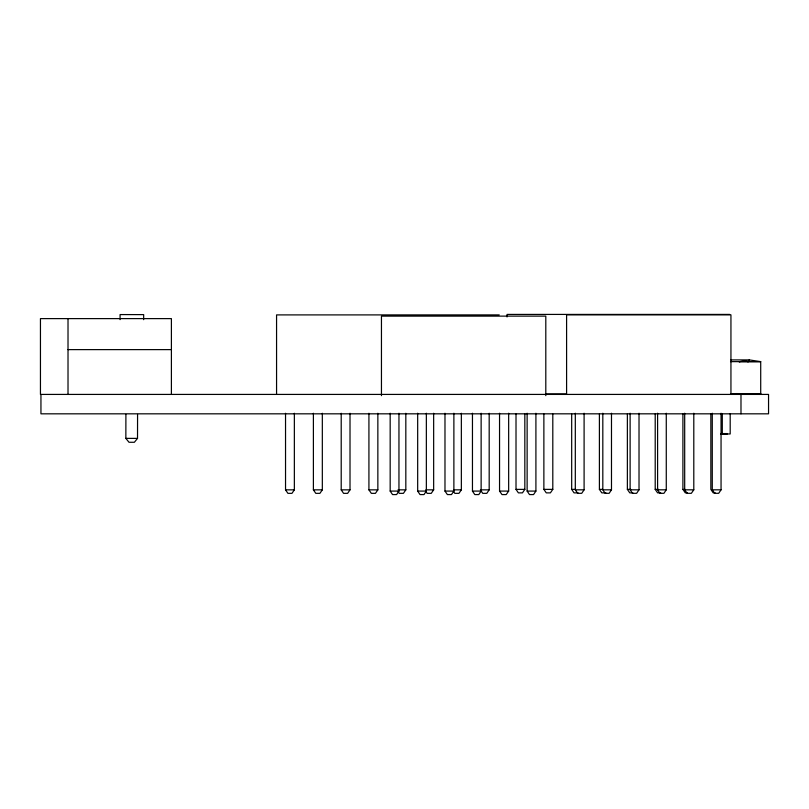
<?xml version="1.0" encoding="UTF-8"?>
<svg xmlns="http://www.w3.org/2000/svg" width="809" height="809" viewBox="0 0 809 809"><rect width="100%" height="100%" fill="white"/><g stroke="black" fill="none" stroke-linecap="round" stroke-linejoin="round"><path stroke-width="1.21" d="M120.076 319.626L120.086 314.57L143.668 314.62L143.658 319.676M137.57 414.4L137.52 438.397L134.365 442.28L128.995 442.27L125.85 438.367L125.901 414.37M747.961 362.007L749.265 359.904L760.713 361.633L760.713 393.882L730.517 393.882M426.353 413.227L426.353 491.083L424.007 494.582L420.013 494.582L417.677 491.083L417.677 413.227M481.133 413.227L481.133 491.083L478.797 494.582L474.802 494.582L472.456 491.083L472.456 413.227M611.483 413.227L611.483 489.819L609.147 493.318L605.152 493.318L602.816 489.819L602.816 413.227M666.272 413.227L666.272 489.819L663.926 493.318L659.932 493.318L657.596 489.819L657.596 413.227M398.958 413.227L398.958 491.083L396.592 494.582L392.547 494.582L390.171 491.083L390.171 413.227M535.912 413.227L535.912 491.083L533.546 494.582L529.501 494.582L527.134 491.083L527.134 413.227M584.098 413.227L584.098 489.819L581.732 493.318L577.687 493.318L575.31 489.819L575.31 413.227M721.052 413.227L721.052 489.819L718.685 493.318L714.64 493.318L712.274 489.819L712.274 413.227M294.355 413.257L294.355 489.849L291.978 493.348L287.913 493.348L285.537 489.849L285.537 413.257M350.014 413.257L350.014 489.849L347.637 493.348L343.582 493.348L341.206 489.849L341.206 413.257M489.182 413.257L489.182 489.849L486.806 493.348L482.751 493.348L480.961 490.729M524.829 414.036L524.829 489.374L522.452 492.873L518.387 492.873L516.011 489.374L516.011 414.036M453.879 413.227L453.879 491.083L451.483 494.582L447.387 494.582L444.98 491.083L444.98 413.227M639.019 413.227L639.019 489.819L636.612 493.318L632.517 493.318L630.12 489.819L630.12 413.227M322.326 413.257L322.326 489.849L319.919 493.348L315.803 493.348L313.396 489.849L313.396 413.257M377.854 413.257L377.854 489.849L375.447 493.348L371.331 493.348L368.924 489.849L368.924 413.257M405.825 413.257L405.825 489.849L403.418 493.348L399.302 493.348L398.099 491.599M433.654 413.257L433.654 489.849L431.248 493.348L427.142 493.348L425.938 491.599M461.352 413.257L461.352 489.849L458.946 493.348L454.83 493.348L453.627 491.599M552.8 414.036L552.8 489.374L550.393 492.873L546.277 492.873L543.87 489.374L543.87 414.036M508.659 413.227L508.659 491.083L506.201 494.582L502.005 494.582L499.547 491.083L499.547 413.227M693.798 413.227L693.798 489.819L691.341 493.318L687.144 493.318L684.687 489.819L684.687 413.227M739.659 361.653L749.265 359.904L730.891 359.904M739.699 361.633L738.92 361.653L760.713 361.633L730.517 361.633M729.708 314.418L507.041 314.418L507.041 316.946M499.234 314.903L276.567 314.903L276.567 394.418M68.017 349.619L171.397 349.619M545.762 393.943L566.34 393.943M720.617 433.573L727.392 433.573M720.617 433.776L727.392 433.776M720.617 433.968L730.193 433.968L730.193 413.824M516.011 489.374L524.829 489.374M543.87 489.374L552.8 489.374M571.68 414.036L571.68 489.374L575.462 489.374M599.398 414.036L599.398 489.374L602.745 489.374M627.369 414.036L627.369 489.374L630.717 489.374M655.209 414.036L655.209 489.374L658.556 489.374M682.907 414.036L682.907 489.374L685.132 489.374M575.31 489.819L584.098 489.819M602.816 489.819L611.483 489.819M630.12 489.819L639.019 489.819M657.596 489.819L666.272 489.819M684.687 489.819L693.798 489.819M712.274 489.819L721.052 489.819M285.537 489.849L294.355 489.849M313.396 489.849L322.326 489.849M341.206 489.849L350.014 489.849M368.924 489.849L377.854 489.849M398.018 489.849L405.825 489.849M425.847 489.849L433.654 489.849M453.546 489.849L461.352 489.849M480.374 489.849L489.182 489.849M390.171 491.083L398.958 491.083M417.677 491.083L426.353 491.083M444.98 491.083L453.879 491.083M472.456 491.083L481.133 491.083M499.547 491.083L508.659 491.083M527.134 491.083L535.912 491.083M578.122 492.873L574.056 492.873L571.68 489.374M605.921 492.873L601.805 492.873L599.398 489.374M632.86 492.873L629.776 492.873L627.369 489.374M660.7 492.873L657.616 492.873L655.209 489.374M687.367 492.873L685.314 492.873L682.907 489.374M715.257 492.873L713.225 492.873L710.848 489.374L710.848 414.036M125.85 438.367L137.52 438.397M731.417 393.69L760.713 393.882L736.028 393.578M731.093 393.7L760.713 393.882M740.983 394.418L740.983 413.824M730.942 394.387L730.942 314.873L566.593 314.873L566.593 394.387M722.295 413.824L722.295 433.968M545.802 395.652L545.802 316.127L381.454 316.127L381.454 395.652M171.397 394.418L171.397 318.615L40.45 318.615L40.45 394.418L768.55 394.418L768.55 413.824L40.946 413.824L40.946 394.418M68.017 318.615L68.017 394.418"/></g></svg>
